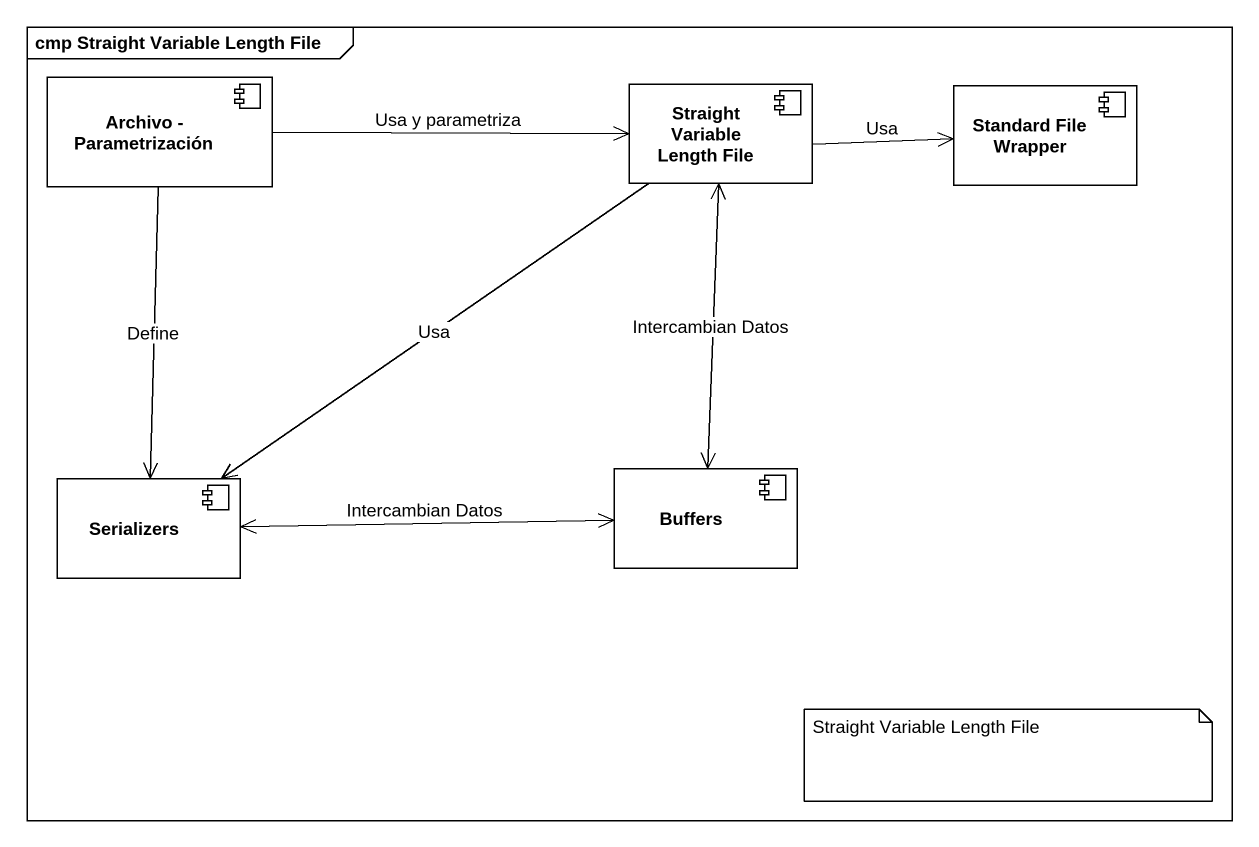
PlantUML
@startuml
mainframe cmp Straight Variable Length File
component "Archivo - Parametrización" as Archivo_Parametrización
component "Straight Variable Length File" as Straight_Variable_Length
component "Standard File Wrapper" as Standard_File_Wrapper
component Serializers
component Buffers
Archivo_Parametrización -right-> Straight_Variable_Length : Usa y parametriza
Archivo_Parametrización --> Serializers : Define
Straight_Variable_Length -right-> Standard_File_Wrapper : Usa
Straight_Variable_Length --> Serializers : Usa
Straight_Variable_Length <--> Buffers : Intercambian Datos
Serializers <-right-> Buffers : Intercambian Datos
note as N1
  Straight Variable Length File
end note
@enduml
